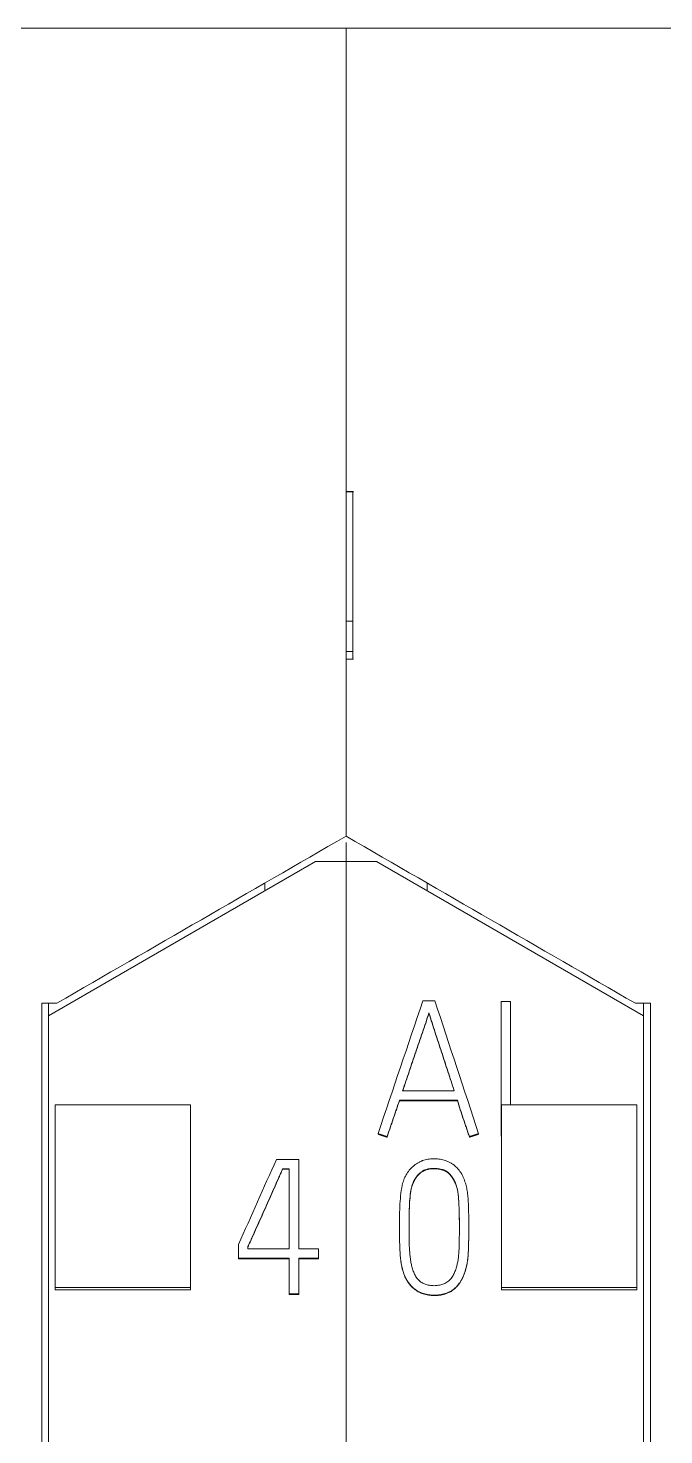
# Model space of a CAD drawing. Header units: millimetres. Extents: x 4134 to 7422, y 1400 to 3585.
# Drawn here: x 5489.55 to 5498.95, y 3351.98 to 3372.78 of the extents above; entities that cross this region are included whole.
import ezdxf

# ---------------------------------------------------------------- set-up
doc = ezdxf.new("R2010")
doc.units = ezdxf.units.MM
doc.layers.add('000-PI-Oprema', color=30, linetype='Continuous', lineweight=5)

# ---------------------------------------------------------------- blocks, each defined once
blk = doc.blocks.new('S7-1500 AI HS - 6ES7531-7NF10-0AB0')
at = {"layer": '000-PI-Oprema', "color": 0, "linetype": 'ByBlock', "lineweight": 0}
for p, q in [((4.9, 147), (0, 147)), ((34.8, 147), (29.9, 147)), ((34.912, 140.15), (34.8, 140.15)), ((34.912, 140.144), (34.8, 140.144)), ((34.9, 138.234), (34.8, 138.234)), ((34.9, 138.234), (34.9, 137.784)), ((34.9, 137.784), (34.8, 137.784)), ((34.8, 137.675), (34.912, 137.675)), ((34.8, 137.672), (34.912, 137.672)), ((0, 134.961), (0, 134.681)), ((34.8, 134.961), (34.8, 134.681)), ((0, 134.681), (0, 21.262)), ((0.45, 134.681), (0, 134.681)), ((0.45, 134.681), (4.4, 132.4)), ((30.4, 132.4), (34.35, 134.681)), ((34.8, 134.681), (34.35, 134.681)), ((34.8, 134.681), (34.8, 21.262)), ((1.2, 134.248), (1.2, 134.365)), ((33.6, 134.248), (33.6, 134.365)), ((1.137, 132.62), (1.314, 132.62)), ((2.293, 130.628), (2.293, 132.612)), ((2.293, 132.612), (2.432, 132.612)), ((2.432, 132.612), (2.432, 131.086)), ((4.5, 132.586), (4.278, 132.586)), ((4.5, 132.586), (4.278, 132.586)), ((4.4, 132.586), (4.4, 132.4)), ((30.3, 132.586), (30.522, 132.586)), ((30.522, 132.586), (30.3, 132.586)), ((30.4, 132.586), (30.4, 132.4)), ((1.225, 132.444), (1.225, 132.437)), ((4.4, 132.4), (4.4, 23.585)), ((30.4, 23.585), (30.4, 132.4)), ((0.837, 131.293), (1.6, 131.293)), ((0.79, 131.152), (0.79, 131.146)), ((1.647, 131.152), (0.79, 131.152)), ((0.79, 131.146), (1.647, 131.146)), ((1.647, 131.152), (1.647, 131.146)), ((2.3, 128.383), (2.3, 131.086)), ((4.3, 131.086), (2.3, 131.086)), ((4.3, 128.383), (4.3, 131.086)), ((30.5, 128.383), (30.5, 131.086)), ((30.5, 131.086), (32.5, 131.086)), ((32.5, 128.383), (32.5, 131.086)), ((0.474, 130.658), (0.474, 130.652)), ((0.607, 130.614), (0.607, 130.608)), ((1.825, 130.614), (1.825, 130.608)), ((1.961, 130.658), (1.961, 130.652)), ((2.293, 130.628), (2.293, 130.622)), ((2.3, 130.628), (2.293, 130.628)), ((2.293, 130.622), (2.3, 130.622)), ((33.771, 130.279), (34.101, 130.279)), ((34.101, 130.279), (34.101, 128.955)), ((33.863, 130.141), (33.863, 130.135)), ((33.96, 130.141), (33.863, 130.141)), ((33.863, 130.135), (33.96, 130.135)), ((33.96, 128.955), (33.96, 130.141)), ((0.791, 129.292), (0.791, 129.286)), ((1.815, 129.244), (1.815, 129.25)), ((33.211, 128.817), (33.211, 129.021)), ((33.349, 128.99), (33.349, 128.955)), ((33.349, 128.955), (33.96, 128.955)), ((34.101, 128.955), (34.395, 128.955)), ((34.395, 128.955), (34.395, 128.817)), ((33.211, 128.817), (33.211, 128.81)), ((33.96, 128.817), (33.211, 128.817)), ((33.211, 128.81), (33.96, 128.81)), ((33.96, 128.29), (33.96, 128.817)), ((34.101, 128.817), (34.101, 128.29)), ((34.395, 128.817), (34.101, 128.817)), ((34.101, 128.81), (34.395, 128.81)), ((34.395, 128.817), (34.395, 128.81)), ((2.3, 128.349), (2.3, 128.383)), ((4.3, 128.383), (2.3, 128.383)), ((4.3, 128.349), (2.3, 128.349)), ((4.3, 128.349), (4.3, 128.383)), ((30.5, 128.349), (30.5, 128.383)), ((30.5, 128.383), (32.5, 128.383)), ((30.5, 128.349), (32.5, 128.349)), ((32.5, 128.349), (32.5, 128.383)), ((33.96, 128.29), (33.96, 128.283)), ((34.101, 128.29), (33.96, 128.29)), ((33.96, 128.283), (34.101, 128.283)), ((34.101, 128.29), (34.101, 128.283))]:
    blk.add_line(p, q, dxfattribs=at)
at = {"layer": '000-PI-Oprema', "color": 7, "linetype": 'Continuous', "lineweight": 13}
for centre, major_axis, ratio, start_param, end_param in [((-17.883, 13.538), (337.753, 1006.406), 0.018824, 1.458513, 1.460476), ((19.571, 15.387), (-326.682, 998.393), 0.018302, 4.822113, 4.824092), ((11.087, 20.05), (432.572, 977.483), 0.022444, 1.467725, 1.469021)]:
    blk.add_ellipse(centre, major_axis=major_axis, ratio=ratio, start_param=start_param, end_param=end_param, dxfattribs=at)
at = {"layer": '000-PI-Oprema', "color": 0, "linetype": 'ByBlock', "lineweight": 0}
for points, knots in [([(0, 147), (0, 145.915), (0, 142.31), (0, 138.328), (0, 135.43), (0, 135.056)], [0, 0, 0, 0, 0.272684, 0.906013, 1, 1, 1, 1]), ([(34.8, 147), (34.8, 145.915), (34.8, 142.31), (34.8, 138.328), (34.8, 135.43), (34.8, 135.056)], [0, 0, 0, 0, 0.272684, 0.906013, 1, 1, 1, 1]), ([(34.9, 140.15), (34.9, 140.15), (34.9, 140.138), (34.9, 140.088), (34.9, 139.995), (34.9, 139.854), (34.9, 139.644), (34.9, 139.416), (34.9, 139.192), (34.9, 138.997), (34.9, 138.865), (34.9, 138.771), (34.9, 138.682), (34.9, 138.596), (34.9, 138.51), (34.9, 138.43), (34.9, 138.333), (34.9, 138.242), (34.9, 138.182), (34.9, 138.147), (34.9, 138.126), (34.9, 138.115), (34.9, 138.111), (34.9, 138.122), (34.9, 138.162), (34.9, 138.206), (34.9, 138.231)], [0, 0, 0, 0, 0.054923, 0.109157, 0.158857, 0.213508, 0.264907, 0.320314, 0.369873, 0.418461, 0.471704, 0.5026, 0.551052, 0.617218, 0.660884, 0.691286, 0.712023, 0.730248, 0.751802, 0.781189, 0.80362, 0.828627, 0.856379, 0.904145, 0.9524, 1, 1, 1, 1]), ([(34.9, 137.784), (34.9, 137.761), (34.9, 137.72), (34.9, 137.681), (34.9, 137.672), (34.9, 137.672), (34.9, 137.672)], [0, 0, 0, 0, 0.351048, 0.67786, 0.983317, 1, 1, 1, 1]), ([(4.5, 132.586), (4.5, 129.542), (4.5, 119.972), (4.5, 105.802), (4.5, 91.235), (4.5, 77.025), (4.5, 62.731), (4.5, 47.245), (4.5, 34.605), (4.5, 26.64), (4.5, 23.299)], [0, 0, 0, 0, 0.083934, 0.263736, 0.389889, 0.484142, 0.653794, 0.78188, 0.908517, 1, 1, 1, 1]), ([(30.3, 23.299), (30.3, 26.64), (30.3, 34.605), (30.3, 47.245), (30.3, 62.731), (30.3, 77.025), (30.3, 91.235), (30.3, 105.802), (30.3, 119.972), (30.3, 129.542), (30.3, 132.586)], [0, 0, 0, 0, 0.091483, 0.21812, 0.346206, 0.515858, 0.610111, 0.736264, 0.916066, 1, 1, 1, 1]), ([(1.225, 132.444), (1.209, 132.396), (1.194, 132.347), (1.162, 132.251), (1.146, 132.203), (1.097, 132.06), (1.064, 131.964), (0.999, 131.773), (0.966, 131.677), (0.902, 131.485), (0.869, 131.389), (0.837, 131.293)], [0, 0, 0, 0, 0.125, 0.125, 0.25, 0.25, 0.5, 0.5, 0.75, 0.75, 1, 1, 1, 1]), ([(0.839, 131.293), (0.871, 131.387), (0.902, 131.481), (0.966, 131.67), (0.999, 131.766), (1.064, 131.958), (1.097, 132.054), (1.146, 132.197), (1.162, 132.245), (1.194, 132.341), (1.209, 132.389), (1.225, 132.437)], [0, 0, 0, 0, 0.245947, 0.245947, 0.497298, 0.497298, 0.748649, 0.748649, 0.874324, 0.874324, 1, 1, 1, 1]), ([(1.6, 131.293), (1.569, 131.389), (1.538, 131.485), (1.475, 131.677), (1.444, 131.772), (1.381, 131.964), (1.349, 132.06), (1.303, 132.204), (1.287, 132.252), (1.257, 132.348), (1.241, 132.396), (1.225, 132.444)], [0, 0, 0, 0, 0.25, 0.25, 0.5, 0.5, 0.75, 0.75, 0.875, 0.875, 1, 1, 1, 1]), ([(1.225, 132.437), (1.241, 132.389), (1.257, 132.341), (1.287, 132.245), (1.303, 132.197), (1.349, 132.054), (1.381, 131.958), (1.444, 131.766), (1.475, 131.67), (1.537, 131.481), (1.568, 131.387), (1.598, 131.293)], [0, 0, 0, 0, 0.125676, 0.125676, 0.251351, 0.251351, 0.502702, 0.502702, 0.754053, 0.754053, 1, 1, 1, 1]), ([(1.825, 130.614), (1.818, 130.637), (1.81, 130.659), (1.796, 130.704), (1.788, 130.726), (1.772, 130.771), (1.764, 130.793), (1.749, 130.838), (1.742, 130.86), (1.719, 130.927), (1.704, 130.972), (1.675, 131.062), (1.661, 131.107), (1.647, 131.152)], [0, 0, 0, 0, 0.125, 0.125, 0.25, 0.25, 0.375, 0.375, 0.5, 0.5, 0.75, 0.75, 1, 1, 1, 1]), ([(1.647, 131.146), (1.661, 131.101), (1.675, 131.056), (1.704, 130.966), (1.719, 130.921), (1.742, 130.854), (1.749, 130.832), (1.764, 130.787), (1.772, 130.765), (1.788, 130.72), (1.796, 130.698), (1.81, 130.653), (1.818, 130.631), (1.825, 130.608)], [0, 0, 0, 0, 0.25, 0.25, 0.5, 0.5, 0.625, 0.625, 0.75, 0.75, 0.875, 0.875, 1, 1, 1, 1]), ([(1.132, 130.26), (1.157, 130.269), (1.183, 130.276), (1.236, 130.286), (1.263, 130.288), (1.317, 130.289), (1.344, 130.288), (1.398, 130.28), (1.424, 130.275), (1.476, 130.259), (1.501, 130.25), (1.538, 130.232), (1.55, 130.226), (1.573, 130.212), (1.584, 130.205), (1.616, 130.18), (1.636, 130.162), (1.662, 130.131), (1.67, 130.121), (1.686, 130.099), (1.694, 130.088), (1.714, 130.053), (1.727, 130.03), (1.748, 129.981), (1.757, 129.955), (1.769, 129.917), (1.772, 129.904), (1.779, 129.878), (1.788, 129.839), (1.802, 129.748), (1.807, 129.669), (1.812, 129.563), (1.813, 129.511), (1.815, 129.405), (1.815, 129.352), (1.815, 129.246), (1.815, 129.141), (1.813, 129.035), (1.81, 128.93), (1.807, 128.877), (1.796, 128.772), (1.788, 128.72), (1.77, 128.655), (1.767, 128.642), (1.759, 128.616), (1.754, 128.603), (1.74, 128.566), (1.729, 128.541), (1.711, 128.505), (1.704, 128.493), (1.69, 128.47), (1.683, 128.459), (1.659, 128.426), (1.642, 128.406), (1.613, 128.378), (1.603, 128.369), (1.581, 128.353), (1.57, 128.345), (1.535, 128.324), (1.511, 128.312), (1.473, 128.298), (1.46, 128.294), (1.434, 128.287), (1.421, 128.283), (1.381, 128.276), (1.354, 128.273), (1.3, 128.271), (1.273, 128.272), (1.219, 128.278), (1.192, 128.283), (1.153, 128.293), (1.14, 128.297), (1.115, 128.307), (1.102, 128.312), (1.065, 128.329), (1.042, 128.343), (1.009, 128.367), (0.999, 128.375), (0.978, 128.393), (0.969, 128.403), (0.942, 128.433), (0.925, 128.455), (0.903, 128.489), (0.897, 128.501), (0.884, 128.524), (0.878, 128.536), (0.861, 128.573), (0.852, 128.598), (0.84, 128.637), (0.836, 128.65), (0.83, 128.676), (0.827, 128.689), (0.818, 128.728), (0.814, 128.755), (0.796, 128.887), (0.794, 128.994), (0.791, 129.154), (0.791, 129.207), (0.791, 129.314), (0.791, 129.367), (0.792, 129.474), (0.793, 129.527), (0.798, 129.634), (0.802, 129.687), (0.813, 129.792), (0.82, 129.845), (0.838, 129.923), (0.845, 129.949), (0.859, 129.988), (0.864, 130.001), (0.876, 130.026), (0.882, 130.038), (0.901, 130.073), (0.917, 130.096), (0.943, 130.128), (0.952, 130.138), (0.971, 130.158), (0.981, 130.167), (1.012, 130.194), (1.034, 130.21), (1.069, 130.231), (1.081, 130.238), (1.1, 130.247), (1.109, 130.251), (1.119, 130.255), (1.125, 130.257), (1.129, 130.259), (1.132, 130.26)], [0, 0, 0, 0, 0.015625, 0.015625, 0.03125, 0.03125, 0.046875, 0.046875, 0.0625, 0.0625, 0.078125, 0.078125, 0.085937, 0.085937, 0.09375, 0.09375, 0.109375, 0.109375, 0.117187, 0.117187, 0.125, 0.125, 0.140625, 0.140625, 0.15625, 0.15625, 0.164062, 0.164062, 0.171875, 0.1875, 0.21875, 0.21875, 0.25, 0.25, 0.28125, 0.28125, 0.3125, 0.34375, 0.34375, 0.375, 0.375, 0.40625, 0.40625, 0.414062, 0.414062, 0.421875, 0.421875, 0.4375, 0.4375, 0.445312, 0.445312, 0.453125, 0.453125, 0.46875, 0.46875, 0.476562, 0.476562, 0.484375, 0.484375, 0.5, 0.5, 0.507812, 0.507812, 0.515625, 0.515625, 0.53125, 0.53125, 0.546875, 0.546875, 0.5625, 0.5625, 0.570312, 0.570312, 0.578125, 0.578125, 0.59375, 0.59375, 0.601562, 0.601562, 0.609375, 0.609375, 0.625, 0.625, 0.632812, 0.632812, 0.640625, 0.640625, 0.65625, 0.65625, 0.664062, 0.664062, 0.671875, 0.671875, 0.6875, 0.6875, 0.75, 0.75, 0.78125, 0.78125, 0.8125, 0.8125, 0.84375, 0.84375, 0.875, 0.875, 0.90625, 0.90625, 0.921875, 0.921875, 0.929687, 0.929687, 0.9375, 0.9375, 0.953125, 0.953125, 0.960937, 0.960937, 0.96875, 0.96875, 0.984375, 0.984375, 0.992187, 0.992187, 0.996094, 0.998047, 0.998047, 1, 1, 1, 1]), ([(1.475, 130.108), (1.495, 130.097), (1.512, 130.083), (1.544, 130.052), (1.559, 130.034), (1.584, 129.997), (1.595, 129.978), (1.614, 129.938), (1.622, 129.917), (1.643, 129.853), (1.652, 129.81), (1.661, 129.744), (1.663, 129.722), (1.666, 129.677), (1.667, 129.655), (1.673, 129.544), (1.675, 129.455), (1.677, 129.277), (1.676, 129.188), (1.674, 129.054), (1.673, 128.987), (1.67, 128.921), (1.666, 128.876), (1.664, 128.854), (1.655, 128.788), (1.648, 128.744), (1.631, 128.68), (1.625, 128.658), (1.609, 128.616), (1.601, 128.596), (1.585, 128.566), (1.58, 128.556), (1.568, 128.537), (1.561, 128.528), (1.54, 128.502), (1.524, 128.486), (1.497, 128.466), (1.488, 128.46), (1.468, 128.449), (1.458, 128.444), (1.437, 128.435), (1.427, 128.432), (1.405, 128.425), (1.394, 128.422), (1.361, 128.416), (1.339, 128.413), (1.306, 128.412), (1.294, 128.412), (1.272, 128.413), (1.261, 128.414), (1.227, 128.419), (1.206, 128.423), (1.173, 128.434), (1.163, 128.438), (1.142, 128.447), (1.122, 128.457), (1.104, 128.469), (1.086, 128.483), (1.077, 128.491), (1.062, 128.507), (1.055, 128.515), (1.041, 128.533), (1.035, 128.543), (1.018, 128.572), (1.009, 128.592), (0.992, 128.633), (0.985, 128.654), (0.972, 128.697), (0.967, 128.719), (0.958, 128.762), (0.947, 128.827), (0.942, 128.893), (0.934, 129.024), (0.932, 129.111), (0.932, 129.243), (0.933, 129.287), (0.933, 129.375), (0.933, 129.419), (0.934, 129.507), (0.936, 129.551), (0.939, 129.639), (0.942, 129.682), (0.951, 129.77), (0.957, 129.814), (0.969, 129.867), (0.972, 129.878), (0.979, 129.899), (0.982, 129.909), (0.994, 129.94), (1.003, 129.96), (1.024, 129.998), (1.037, 130.017), (1.065, 130.051), (1.08, 130.066), (1.105, 130.088), (1.114, 130.094), (1.133, 130.107), (1.142, 130.112), (1.162, 130.122), (1.172, 130.126), (1.194, 130.133), (1.204, 130.136), (1.237, 130.143), (1.259, 130.145), (1.292, 130.146), (1.303, 130.146), (1.325, 130.145), (1.336, 130.144), (1.369, 130.141), (1.391, 130.137), (1.423, 130.129), (1.434, 130.126), (1.45, 130.12), (1.457, 130.116), (1.465, 130.113), (1.47, 130.11), (1.472, 130.109), (1.475, 130.108)], [0, 0, 0, 0, 0.015625, 0.015625, 0.03125, 0.03125, 0.046875, 0.046875, 0.0625, 0.0625, 0.09375, 0.09375, 0.109375, 0.109375, 0.125, 0.125, 0.1875, 0.1875, 0.25, 0.25, 0.28125, 0.296875, 0.296875, 0.3125, 0.3125, 0.34375, 0.34375, 0.359375, 0.359375, 0.375, 0.375, 0.382813, 0.382813, 0.390625, 0.390625, 0.40625, 0.40625, 0.414063, 0.414063, 0.421875, 0.421875, 0.429688, 0.429688, 0.4375, 0.4375, 0.453125, 0.453125, 0.460938, 0.460938, 0.46875, 0.46875, 0.484375, 0.484375, 0.492188, 0.492188, 0.5, 0.507813, 0.507813, 0.515625, 0.515625, 0.523438, 0.523438, 0.53125, 0.53125, 0.546875, 0.546875, 0.5625, 0.5625, 0.578125, 0.578125, 0.59375, 0.625, 0.625, 0.6875, 0.6875, 0.71875, 0.71875, 0.75, 0.75, 0.78125, 0.78125, 0.8125, 0.8125, 0.84375, 0.84375, 0.851563, 0.851563, 0.859375, 0.859375, 0.875, 0.875, 0.890625, 0.890625, 0.90625, 0.90625, 0.914063, 0.914063, 0.921875, 0.921875, 0.929688, 0.929688, 0.9375, 0.9375, 0.953125, 0.953125, 0.960938, 0.960938, 0.96875, 0.96875, 0.984375, 0.984375, 0.992188, 0.992188, 0.996094, 0.998047, 0.998047, 1, 1, 1, 1]), ([(1.475, 130.101), (1.455, 130.112), (1.434, 130.12), (1.402, 130.128), (1.391, 130.13), (1.369, 130.134), (1.358, 130.136), (1.324, 130.139), (1.302, 130.14), (1.257, 130.139), (1.235, 130.136), (1.202, 130.129), (1.191, 130.126), (1.17, 130.119), (1.16, 130.114), (1.14, 130.104), (1.13, 130.099), (1.111, 130.086), (1.102, 130.079), (1.085, 130.065), (1.077, 130.057), (1.062, 130.041), (1.054, 130.032), (1.033, 130.006), (1.021, 129.987), (1.005, 129.958), (1, 129.948), (0.991, 129.927), (0.987, 129.917), (0.976, 129.885), (0.97, 129.864), (0.955, 129.799), (0.95, 129.755), (0.942, 129.667), (0.939, 129.623), (0.935, 129.534), (0.934, 129.49), (0.933, 129.401), (0.933, 129.357), (0.933, 129.274), (0.932, 129.235), (0.932, 129.196)], [0, 0, 0, 0, 0.050638, 0.050638, 0.075957, 0.075957, 0.101276, 0.101276, 0.151914, 0.151914, 0.202552, 0.202552, 0.227871, 0.227871, 0.25319, 0.25319, 0.278509, 0.278509, 0.303828, 0.303828, 0.329147, 0.329147, 0.354466, 0.354466, 0.405104, 0.405104, 0.430423, 0.430423, 0.455742, 0.455742, 0.50638, 0.50638, 0.607656, 0.607656, 0.708933, 0.708933, 0.810209, 0.810209, 0.911485, 0.911485, 1, 1, 1, 1]), ([(1.676, 129.292), (1.676, 129.317), (1.676, 129.342), (1.675, 129.455), (1.672, 129.544), (1.666, 129.676), (1.663, 129.72), (1.652, 129.808), (1.643, 129.851), (1.622, 129.913), (1.613, 129.933), (1.599, 129.963), (1.594, 129.973), (1.583, 129.992), (1.571, 130.011), (1.558, 130.028), (1.544, 130.045), (1.536, 130.054), (1.52, 130.069), (1.512, 130.077), (1.498, 130.087), (1.494, 130.09), (1.485, 130.096), (1.48, 130.099), (1.475, 130.101)], [0, 0, 0, 0, 0.086827, 0.086827, 0.391218, 0.391218, 0.543414, 0.543414, 0.695609, 0.695609, 0.771707, 0.771707, 0.809756, 0.809756, 0.847805, 0.885853, 0.885853, 0.923902, 0.923902, 0.961951, 0.961951, 0.980976, 0.980976, 1, 1, 1, 1]), ([(33.863, 130.141), (33.852, 130.117), (33.842, 130.093), (33.82, 130.045), (33.81, 130.021), (33.778, 129.949), (33.757, 129.901), (33.714, 129.805), (33.693, 129.757), (33.65, 129.661), (33.629, 129.613), (33.586, 129.517), (33.564, 129.469), (33.522, 129.374), (33.5, 129.326), (33.457, 129.23), (33.436, 129.182), (33.404, 129.11), (33.393, 129.086), (33.377, 129.05), (33.371, 129.038), (33.36, 129.014), (33.355, 129.002), (33.349, 128.99)], [0, 0, 0, 0, 0.0625, 0.0625, 0.125, 0.125, 0.25, 0.25, 0.375, 0.375, 0.5, 0.5, 0.625, 0.625, 0.75, 0.75, 0.875, 0.875, 0.9375, 0.9375, 0.96875, 0.96875, 1, 1, 1, 1]), ([(33.349, 128.984), (33.355, 128.996), (33.36, 129.008), (33.371, 129.032), (33.377, 129.044), (33.393, 129.08), (33.404, 129.104), (33.436, 129.176), (33.457, 129.224), (33.5, 129.319), (33.522, 129.367), (33.564, 129.463), (33.586, 129.511), (33.629, 129.607), (33.65, 129.655), (33.693, 129.751), (33.714, 129.799), (33.757, 129.895), (33.778, 129.943), (33.81, 130.015), (33.82, 130.039), (33.842, 130.087), (33.852, 130.111), (33.863, 130.135)], [0, 0, 0, 0, 0.03125, 0.03125, 0.0625, 0.0625, 0.125, 0.125, 0.25, 0.25, 0.375, 0.375, 0.5, 0.5, 0.625, 0.625, 0.75, 0.75, 0.875, 0.875, 0.9375, 0.9375, 1, 1, 1, 1]), ([(0.791, 129.286), (0.791, 129.223), (0.791, 129.16), (0.793, 129.044), (0.794, 128.991), (0.799, 128.884), (0.803, 128.83), (0.817, 128.724), (0.827, 128.671), (0.847, 128.607), (0.851, 128.595), (0.861, 128.569), (0.866, 128.557), (0.882, 128.52), (0.895, 128.497), (0.916, 128.463), (0.923, 128.452), (0.939, 128.431), (0.948, 128.42), (0.975, 128.39), (0.995, 128.372), (1.027, 128.347), (1.038, 128.34), (1.061, 128.326), (1.073, 128.32), (1.109, 128.302), (1.135, 128.293), (1.174, 128.282), (1.187, 128.278), (1.213, 128.273), (1.227, 128.271), (1.267, 128.266), (1.294, 128.265), (1.334, 128.266), (1.348, 128.267), (1.375, 128.269), (1.388, 128.271), (1.428, 128.278), (1.454, 128.285), (1.492, 128.299), (1.504, 128.304), (1.529, 128.315), (1.541, 128.321), (1.575, 128.342), (1.597, 128.358), (1.627, 128.385), (1.637, 128.395), (1.655, 128.415), (1.671, 128.436), (1.686, 128.458), (1.701, 128.481), (1.707, 128.493), (1.726, 128.529), (1.737, 128.553), (1.756, 128.603), (1.765, 128.628), (1.779, 128.68), (1.785, 128.706), (1.795, 128.759), (1.798, 128.785), (1.807, 128.865), (1.81, 128.918), (1.813, 129.024), (1.814, 129.077), (1.815, 129.168), (1.815, 129.206), (1.815, 129.244)], [0, 0, 0, 0, 0.073866, 0.073866, 0.136839, 0.136839, 0.199811, 0.199811, 0.262783, 0.262783, 0.278526, 0.278526, 0.29427, 0.29427, 0.325756, 0.325756, 0.341499, 0.341499, 0.357242, 0.357242, 0.388728, 0.388728, 0.404471, 0.404471, 0.420214, 0.420214, 0.4517, 0.4517, 0.467443, 0.467443, 0.483186, 0.483186, 0.514673, 0.514673, 0.530416, 0.530416, 0.546159, 0.546159, 0.577645, 0.577645, 0.593388, 0.593388, 0.609131, 0.609131, 0.640617, 0.640617, 0.65636, 0.65636, 0.672103, 0.687846, 0.687846, 0.703589, 0.703589, 0.735076, 0.735076, 0.766562, 0.766562, 0.798048, 0.798048, 0.829534, 0.829534, 0.892506, 0.892506, 0.955479, 0.955479, 1, 1, 1, 1])]:
    blk.add_open_spline(points, degree=3, knots=knots, dxfattribs=at)
for points in [[(4.278, 132.586), (2.852, 133.409), (1.426, 134.232), (0, 135.056)], [(34.8, 135.056), (33.374, 134.232), (31.948, 133.409), (30.522, 132.586)]]:
    blk.add_open_spline(points, degree=3, dxfattribs=at)
for points, weights in [([(0.79, 131.152), (0.698, 130.883), (0.607, 130.614)], [0.500000008539, 0.499999991461, 0.500000008539]), ([(0.607, 130.608), (0.698, 130.877), (0.79, 131.146)], [0.500000007367, 0.499999992633, 0.500000007367]), ([(0.607, 130.614), (0.54, 130.636), (0.474, 130.658)], [0.499999252848, 0.500000747152, 0.499999252848]), ([(0.474, 130.652), (0.54, 130.63), (0.607, 130.608)], [0.499999519132, 0.500000480868, 0.499999519132]), ([(1.961, 130.658), (1.893, 130.636), (1.825, 130.614)], [0.499998878343, 0.500001121657, 0.499998878343]), ([(1.825, 130.608), (1.893, 130.63), (1.961, 130.652)], [0.50000123115, 0.49999876885, 0.50000123115])]:
    blk.add_rational_spline(points, weights, degree=2, dxfattribs=at)

msp = doc.modelspace()

# ---------------------------------------------------------------- block references
at = {"layer": '000-PI-Oprema', "color": 0, "linetype": 'ByBlock', "lineweight": 0}
for p in [(5459.448, 3225.778), (5494.248, 3225.778)]:
    msp.add_blockref('S7-1500 AI HS - 6ES7531-7NF10-0AB0', p, dxfattribs=at)

doc.saveas('drawing.dxf')
